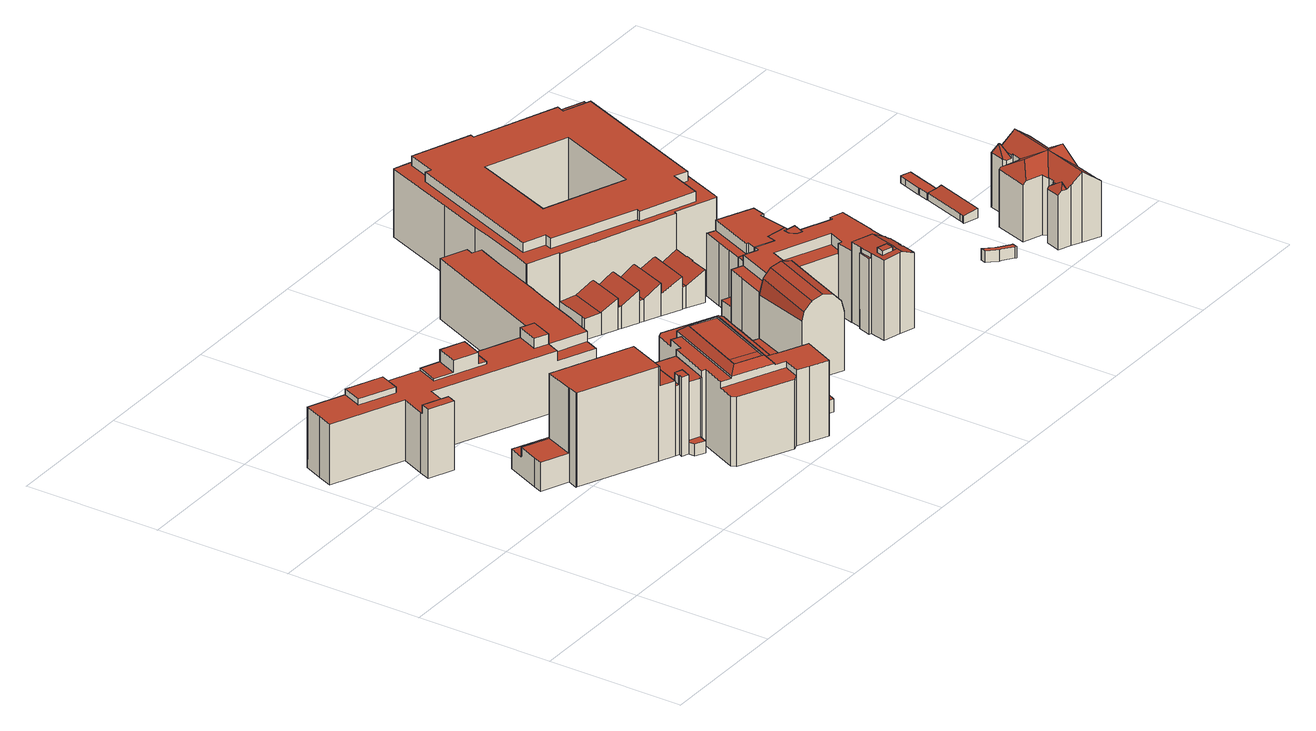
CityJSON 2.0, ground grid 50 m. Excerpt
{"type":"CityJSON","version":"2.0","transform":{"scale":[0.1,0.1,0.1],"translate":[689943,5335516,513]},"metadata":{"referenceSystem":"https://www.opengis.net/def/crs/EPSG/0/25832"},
"CityObjects":{
"building1":{"type":"Building","attributes":{"Gemeindeschluessel":"09162000","HoeheDach":"552.340","HoeheGrund":"517.640","Methode":"2000","NiedrigsteTraufeDesGebaeudes":"524.700","Geometrietyp2DReferenz":"3000","function":"31001_9998","roofType":"1000","measuredHeight":34.7,"storeysAboveGround":9},"geometry":[{"type":"MultiSurface","lod":"2","boundaries":[[[0,1,2,3,4]],[[5,6,7,8,0,4]],[[9,10,11,12,13,14]],[[15,16,17,18]],[[19,20,16,15]],[[14,13,21,22]],[[9,19,15,18,6,5,23,24,25,26,27,28,10]],[[27,29,30,28]],[[21,31,32,22]],[[26,33,29,27]],[[12,11,30,29,33,34,35,36]],[[24,35,34,25]],[[12,36,2,1,37,31,21,13]],[[5,4,3,23]],[[18,17,7,6]],[[0,8,37,1]],[[19,9,14,22,32,20]],[[28,30,11,10]],[[16,20,32,31,37,8,7,17]],[[24,23,3,2,36,35]],[[25,34,33,26]]],"semantics":{"surfaces":[{"type":"RoofSurface"},{"type":"WallSurface"},{"type":"GroundSurface"}],"values":[0,1,1,1,1,0,2,1,1,1,0,1,1,1,1,1,1,1,0,1,1]}}]},
"building2":{"type":"Building","attributes":{"Gemeindeschluessel":"09162000","HoeheDach":"543.844","HoeheGrund":"516.320","Methode":"2000","NiedrigsteTraufeDesGebaeudes":"534.785","Geometrietyp2DReferenz":"3000","function":"31001_9998","roofType":"1000","measuredHeight":27.52},"geometry":[{"type":"MultiSurface","lod":"2","boundaries":[[[38,39,40,41]],[[42,43,44,45]],[[46,47,48,49]],[[50,51,52,53]],[[54,55,56,57,58,59]],[[60,61,47,46]],[[62,63,64,65]],[[66,67,68,69,62,65,70,71,44,43,72,73,74,75,59,58,76,77,78,79,80]],[[81,82,83,84]],[[85,86,61,60]],[[45,44,71,87]],[[79,51,50,80]],[[52,39,38,53]],[[88,89,90,91]],[[92,76,58,57]],[[93,94,76,92]],[[91,90,95,96]],[[97,55,54,98,88,91,96,99,42,45,87,100,101,102,103,104,105,106,107,108,109,110,81,84,111,112,113,114,115,116,117,118,85,60,46,49]],[[119,120,64,63]],[[110,121,82,81]],[[104,122,123,105]],[[97,49,48,94,93,124]],[[113,125,126,114]],[[68,120,119,69]],[[114,126,127,115]],[[109,128,121,110]],[[129,130,131,132]],[[97,124,56,55]],[[99,96,95,133,73,72]],[[54,59,75,98]],[[134,130,129,76]],[[66,80,50,53,38,41,135,136]],[[66,136,137,67]],[[107,138,139,108]],[[103,140,122,104]],[[100,70,65,64,120,68,67,137,141,40,39,52,51,79,78,131,130,134,142,101]],[[77,132,131,78]],[[87,71,70,100]],[[101,142,143,102]],[[135,41,40,141]],[[94,48,47,61,86,144,145,146,127,126,125,147,148,83,82,121,128,139,138,149,123,122,140,143,142,134,76]],[[106,149,138,107]],[[56,124,93,92,57]],[[73,133,150,74]],[[112,147,125,113]],[[76,129,132,77]],[[105,123,149,106]],[[118,144,86,85]],[[108,139,128,109]],[[135,141,137,136]],[[69,119,63,62]],[[90,89,150,133,95]],[[111,148,147,112]],[[99,72,43,42]],[[115,127,146,116]],[[88,98,75,74,150,89]],[[116,146,145,117]],[[84,83,148,111]],[[117,145,144,118]],[[102,143,140,103]]],"semantics":{"surfaces":[{"type":"RoofSurface"},{"type":"WallSurface"},{"type":"GroundSurface"}],"values":[0,1,1,0,1,1,1,0,1,1,1,1,1,1,1,1,1,2,0,1,1,1,1,1,1,1,0,1,1,1,1,1,1,1,1,1,1,1,1,1,0,1,0,1,1,1,1,1,1,0,1,0,1,1,1,1,1,1,1,1]}}]},
"building3":{"type":"Building","attributes":{"Gemeindeschluessel":"09162000","HoeheDach":"546.630","HoeheGrund":"517.530","Methode":"2000","NiedrigsteTraufeDesGebaeudes":"521.766","Geometrietyp2DReferenz":"3000","function":"31001_9998","roofType":"1000","measuredHeight":29.1,"storeysAboveGround":3},"geometry":[{"type":"MultiSurface","lod":"2","boundaries":[[[151,152,153,154]],[[155,156,157,158]],[[159,160,161,162]],[[163,164,165,166]],[[167,168,169,170,163,166,153,152,157,156]],[[171,168,167,172]],[[173,174,175,176,177]],[[175,174,160,159]],[[165,174,173,154,153,166]],[[178,179,158,157,152,151]],[[169,168,171,180]],[[155,158,179,176,175,159,162,180,171,172]],[[180,162,161,181,170,169]],[[165,164,181,161,160,174]],[[170,181,164,163]],[[167,156,155,172]],[[179,178,177,176]],[[178,151,154,173,177]]],"semantics":{"surfaces":[{"type":"WallSurface"},{"type":"RoofSurface"},{"type":"GroundSurface"}],"values":[0,0,0,0,1,0,0,0,0,0,0,2,0,1,0,0,0,1]}}]},
"building4":{"type":"Building","attributes":{"Gemeindeschluessel":"09162000","HoeheDach":"548.820","HoeheGrund":"517.656","Methode":"2000","NiedrigsteTraufeDesGebaeudes":"543.120","Geometrietyp2DReferenz":"3000","function":"31001_9998","roofType":"1000","measuredHeight":31.16,"storeysAboveGround":9},"geometry":[{"type":"MultiSurface","lod":"2","boundaries":[[[182,183,184,185,186,187,188,189,190,191]],[[192,187,186,193]],[[194,195,196,197]],[[198,199,200,201]],[[202,203,204,205]],[[194,206,207,208,209,210]],[[196,211,212,213,214]],[[215,216,217,218]],[[200,199,219,220]],[[221,222,191,190,223,224]],[[200,220,225,226,227,228,222,221,215,218,229,202,205,230,231,232,233,234,201]],[[194,210,235,236,237,189,188,195]],[[206,238,211,239]],[[240,241,209,208]],[[242,192,193,219,199,198,243,244,245,240,208,207]],[[214,213,246,247]],[[218,217,248,229]],[[238,197,247,246,249]],[[225,220,219,193,186,185]],[[244,243,234,233]],[[236,248,217,216,224,223,237]],[[225,185,184,226]],[[212,211,238,249]],[[230,250,251,231]],[[187,192,242,239,195,188]],[[202,229,248,236,235,203]],[[213,212,249,246]],[[182,228,227,183]],[[228,182,191,222]],[[247,197,196,214]],[[221,224,216,215]],[[232,231,251,241,240,245]],[[226,184,183,227]],[[206,239,242,207]],[[239,211,196,195]],[[232,245,244,233]],[[238,206,194,197]],[[223,190,189,237]],[[205,204,250,230]],[[234,243,198,201]],[[209,241,251,250,204,203,235,210]]],"semantics":{"surfaces":[{"type":"RoofSurface"},{"type":"WallSurface"},{"type":"GroundSurface"}],"values":[0,1,0,1,1,1,1,1,1,1,2,1,0,1,0,0,1,1,1,1,0,1,1,1,1,1,0,1,1,1,1,1,1,1,0,1,0,1,1,1,0]}}]},
"building5":{"type":"Building","attributes":{"Gemeindeschluessel":"09162000","HoeheDach":"520.564","HoeheGrund":"517.760","Methode":"2000","NiedrigsteTraufeDesGebaeudes":"518.972","Geometrietyp2DReferenz":"3000","function":"51009_1610","roofType":"1000","measuredHeight":2.8},"geometry":[{"type":"MultiSurface","lod":"2","boundaries":[[[252,253,254,255]],[[256,257,258,259]],[[253,260,261,258,257,254]],[[255,254,257,256]],[[262,261,260,263]],[[263,260,253,252]],[[259,258,261,262]],[[255,256,259,262,263,252]]],"semantics":{"surfaces":[{"type":"WallSurface"},{"type":"RoofSurface"},{"type":"GroundSurface"}],"values":[0,0,1,0,0,0,0,2]}}]},
"building6":{"type":"Building","attributes":{"Gemeindeschluessel":"09162000","HoeheDach":"525.590","HoeheGrund":"517.694","Methode":"2000","NiedrigsteTraufeDesGebaeudes":"522.290","Geometrietyp2DReferenz":"3000","function":"31001_9998","roofType":"3100","measuredHeight":7.9},"geometry":[{"type":"MultiSurface","lod":"2","boundaries":[[[264,265,266,267,268,269,270,271,227]],[[272,273,274,275,276,277,278,279,280,281,282]],[[267,283,276,275,274,268]],[[270,272,282,284,271]],[[285,284,282,281]],[[227,271,284,285]],[[269,268,274,273]],[[266,286,277,276,283,267]],[[286,266,265,264,227,285,281,280,279,278,277]],[[269,273,272,270]]],"semantics":{"surfaces":[{"type":"WallSurface"},{"type":"RoofSurface"},{"type":"GroundSurface"}],"values":[0,0,1,1,0,0,0,0,2,1]}}]},
"building7":{"type":"Building","attributes":{"Gemeindeschluessel":"09162000","HoeheDach":"521.297","HoeheGrund":"517.730","Methode":"2000","NiedrigsteTraufeDesGebaeudes":"521.297","Geometrietyp2DReferenz":"3000","function":"31001_2000","roofType":"1000","measuredHeight":3.57,"storeysAboveGround":1},"geometry":[{"type":"MultiSurface","lod":"2","boundaries":[[[287,288,289,290,291,220]],[[292,293,289,288]],[[220,291,294,200]],[[295,296,297,298]],[[298,297,299,300]],[[301,302,303,304,200,294]],[[303,302,296,295]],[[300,299,293,292]],[[290,289,293,299,297,296,302,301,294,291]],[[300,292,288,287,220,200,304,303,295,298]]],"semantics":{"surfaces":[{"type":"WallSurface"},{"type":"RoofSurface"},{"type":"GroundSurface"}],"values":[0,0,0,0,0,0,0,0,1,2]}}]},
"building8":{"type":"Building","attributes":{"Gemeindeschluessel":"09162000","HoeheDach":"519.784","HoeheGrund":"516.584","Methode":"1000","NiedrigsteTraufeDesGebaeudes":"519.784","Geometrietyp2DReferenz":"3000","function":"31001_2000","roofType":"1000","measuredHeight":3.2,"storeysAboveGround":1},"geometry":[{"type":"MultiSurface","lod":"2","boundaries":[[[305,306,307,308]],[[309,308,307,310]],[[311,306,305,312]],[[310,311,312,309]],[[312,305,308,309]],[[310,307,306,311]]],"semantics":{"surfaces":[{"type":"RoofSurface"},{"type":"WallSurface"},{"type":"GroundSurface"}],"values":[0,1,1,2,1,1]}}]},
"building9":{"type":"Building","attributes":{"Gemeindeschluessel":"09162000","HoeheDach":"525.610","HoeheGrund":"517.427","Methode":"2000","NiedrigsteTraufeDesGebaeudes":"522.027","Geometrietyp2DReferenz":"3000","function":"31001_9998","roofType":"3100","measuredHeight":8.18,"storeysAboveGround":1},"geometry":[{"type":"MultiSurface","lod":"2","boundaries":[[[313,314,315,316]],[[315,317,318,319,320,316]],[[314,321,322,323,317,315]],[[324,320,319,325]],[[324,313,316,320]],[[326,323,322,327]],[[321,328,327,322]],[[323,326,318,317]],[[328,321,314,313,324,325]],[[326,327,328,325,319,318]]],"semantics":{"surfaces":[{"type":"WallSurface"},{"type":"GroundSurface"},{"type":"RoofSurface"}],"values":[0,0,1,2,2,0,0,0,0,2]}}]},
"building10":{"type":"Building","attributes":{"Gemeindeschluessel":"09162000","HoeheDach":"547.940","HoeheGrund":"517.570","Methode":"2000","NiedrigsteTraufeDesGebaeudes":"538.088","Geometrietyp2DReferenz":"3000","function":"31001_9998","roofType":"3900","measuredHeight":30.37,"storeysAboveGround":7},"geometry":[{"type":"MultiSurface","lod":"2","boundaries":[[[329,330,331,332]],[[333,334,335,336]],[[332,331,337,338]],[[339,340,341,342]],[[343,334,333,344,329,332,338,342,341]],[[333,336,345,344]],[[344,345,330,329]],[[340,339,337,331,330,345,336,335,346]],[[339,342,338,337]],[[334,343,346,335]],[[343,341,340,346]]],"semantics":{"surfaces":[{"type":"RoofSurface"},{"type":"WallSurface"},{"type":"GroundSurface"}],"values":[0,0,0,1,1,0,0,1,0,1,2]}}]},
"building11":{"type":"Building","attributes":{"Gemeindeschluessel":"09162000","HoeheDach":"525.460","HoeheGrund":"517.025","Methode":"2000","NiedrigsteTraufeDesGebaeudes":"525.460","Geometrietyp2DReferenz":"3000","function":"31001_3000","roofType":"1000","measuredHeight":8.44,"storeysAboveGround":2},"geometry":[{"type":"MultiSurface","lod":"2","boundaries":[[[347,348,349,350]],[[351,352,348,347]],[[352,353,349,348]],[[347,350,354,351]],[[350,349,353,354]],[[354,353,352,351]]],"semantics":{"surfaces":[{"type":"WallSurface"},{"type":"RoofSurface"},{"type":"GroundSurface"}],"values":[0,0,1,2,0,0]}}]},
"building12":{"type":"Building","attributes":{"name":"Lokalkammer München Landgericht Einheitliches Patentgericht","Gemeindeschluessel":"09162000","HoeheDach":"543.100","HoeheGrund":"516.904","Methode":"2000","NiedrigsteTraufeDesGebaeudes":"539.170","Geometrietyp2DReferenz":"3000","function":"31001_3000","roofType":"1000","measuredHeight":26.2,"storeysAboveGround":7},"geometry":[{"type":"MultiSurface","lod":"2","boundaries":[[[355,356,357,358]],[[359,360,361,362]],[[363,364,365,366]],[[367,368,369,370]],[[371,372,373,374,375,376,377,378]],[[379,380,368,367]],[[381,382,356,355]],[[383,384,385,386]],[[387,388,389,390]],[[391,392,360,359]],[[393,394,395,396]],[[397,398,399,400]],[[379,401,402,364,363,380]],[[386,385,403,404]],[[377,376,405,406]],[[404,403,407,408]],[[409,410,411,412]],[[366,365,413,414]],[[377,406,415,416,378]],[[417,416,415,418]],[[373,395,394,419,391,359,362,374]],[[420,421,422,423]],[[424,425,426,427]],[[428,429,384,383]],[[371,378,416,417]],[[366,414,369,368,380,363]],[[393,400,399,430,419,394]],[[362,361,375,374]],[[396,395,373,372]],[[390,389,382,381]],[[431,432,388,387]],[[409,370,369,414,413,410]],[[393,396,372,371,417,418,401,379,367,370,409,412,431,387,390,381,355,358,424,427,433,420,423,434,428,383,386,404,408,397,400]],[[375,361,360,392,430,399,398,407,403,385,384,429,435,422,421,436,426,425,357,356,382,389,388,432,411,410,413,365,364,402,405,376]],[[412,411,432,431]],[[423,422,435,434]],[[419,430,392,391]],[[433,436,421,420]],[[427,426,436,433]],[[401,418,415,406,405,402]],[[434,435,429,428]],[[358,357,425,424]],[[408,407,398,397]]],"semantics":{"surfaces":[{"type":"WallSurface"},{"type":"RoofSurface"},{"type":"GroundSurface"}],"values":[0,0,0,0,0,0,0,0,0,0,0,0,0,0,0,0,0,0,1,0,1,0,0,0,0,1,0,0,0,0,0,0,2,1,0,0,0,0,0,0,0,0,0]}}]},
"building13":{"type":"Building","attributes":{"Gemeindeschluessel":"09162000","HoeheDach":"548.318","HoeheGrund":"517.002","Methode":"2000","NiedrigsteTraufeDesGebaeudes":"544.006","Geometrietyp2DReferenz":"3000","function":"31001_9998","roofType":"1000","measuredHeight":31.32,"storeysAboveGround":7},"geometry":[{"type":"MultiSurface","lod":"2","boundaries":[[[437,438,439,440]],[[440,439,441,442]],[[443,444,445,446,447]],[[448,449,450,451,452,453,454,455,456,457,458,459,460,461,462]],[[463,450,449,464]],[[465,458,457,466]],[[467,468,448,462,469]],[[470,471,472,473]],[[447,446,474,475]],[[476,477,478,479]],[[480,453,452,481]],[[482,454,453,480]],[[466,457,456,483]],[[467,469,476,479]],[[464,449,448,468]],[[470,478,477,484,485,471]],[[485,484,486,487]],[[488,489,475,474,490]],[[488,490,445,444]],[[489,461,460,443,447,475]],[[491,492,438,437]],[[491,473,472,487,486,492]],[[488,444,443,460,459,441,439,438,492,486,484,477,476,469,462,461,489]],[[474,446,445,490]],[[493,451,450,463]],[[485,487,472,471]],[[467,479,478,470,473,491,437,440,442,465,466,483,494,482,480,481,493,463,464,468]],[[465,442,441,459,458]],[[494,455,454,482]],[[483,456,455,494]],[[481,452,451,493]]],"semantics":{"surfaces":[{"type":"WallSurface"},{"type":"RoofSurface"},{"type":"GroundSurface"}],"values":[0,0,0,1,0,0,0,0,0,0,0,0,0,0,0,0,0,0,0,1,0,0,1,1,0,1,2,0,0,0,0]}}]},
"building14":{"type":"Building","attributes":{"Gemeindeschluessel":"09162000","HoeheDach":"543.058","HoeheGrund":"516.040","Methode":"2000","NiedrigsteTraufeDesGebaeudes":"539.240","Geometrietyp2DReferenz":"3000","function":"31001_3000","roofType":"1000","measuredHeight":27.02,"storeysAboveGround":6},"geometry":[{"type":"MultiSurface","lod":"2","boundaries":[[[495,496,497,498,499,500]],[[501,502,503,504]],[[504,503,505,506]],[[507,508,509,510]],[[500,499,511,512]],[[498,513,505,503,502,511,499]],[[514,411,410,515]],[[516,517,508,507]],[[518,519,517,516]],[[506,505,513,520,521,522]],[[515,410,523,524]],[[510,509,432,525]],[[512,511,502,501]],[[506,522,518,516,507,510,525,514,515,524,495,500,512,501,504]],[[522,521,519,518]],[[525,432,411,514]],[[498,497,520,513]],[[524,523,496,495]],[[410,411,432,509,508,517,519,521,520,497,496,523]]],"semantics":{"surfaces":[{"type":"WallSurface"},{"type":"RoofSurface"},{"type":"GroundSurface"}],"values":[0,0,0,0,0,1,0,0,0,0,0,0,0,2,0,0,0,0,1]}}]},
"building15":{"type":"Building","attributes":{"Gemeindeschluessel":"09162000","HoeheDach":"542.980","HoeheGrund":"517.100","Methode":"2000","NiedrigsteTraufeDesGebaeudes":"542.980","Geometrietyp2DReferenz":"3000","function":"51009_1610","roofType":"1000","measuredHeight":25.88},"geometry":[{"type":"MultiSurface","lod":"2","boundaries":[[[526,527,528,529]],[[530,531,532,533,534,535]],[[536,537,538,539]],[[540,527,526,541,539,538]],[[542,530,535,543,544,545]],[[529,528,533,532]],[[546,545,544,547,537,536]],[[547,544,543,535,534,533,528,527,540,538,537]],[[532,531,530,542,545,546,536,539,541,526,529]]],"semantics":{"surfaces":[{"type":"WallSurface"},{"type":"RoofSurface"},{"type":"GroundSurface"}],"values":[0,0,0,0,0,0,0,1,2]}}]},
"building16":{"type":"Building","attributes":{"Gemeindeschluessel":"09162000","HoeheDach":"542.700","HoeheGrund":"513.850","Methode":"2000","NiedrigsteTraufeDesGebaeudes":"520.060","Geometrietyp2DReferenz":"3000","function":"31001_2000","roofType":"1000","measuredHeight":28.85,"storeysAboveGround":7},"geometry":[{"type":"MultiSurface","lod":"2","boundaries":[[[548,549,550,551]],[[552,553,554,555]],[[556,557,558,559]],[[560,561,562,563,564,565,566,567,568,569,570,571,572,573,574,575,576,577,578,579,580,581,582,583,584,585]],[[586,587,588,589,590,591,592,573,572,593]],[[594,595,596,597]],[[598,599,600,601]],[[602,603,604,605]],[[606,607,608,609]],[[597,596,549,548]],[[610,570,569,611]],[[612,613,614,615,616,617]],[[618,619,620,621]],[[571,570,610,622]],[[623,624,625,626]],[[627,609,608,628,629,630,631]],[[632,633,634,635]],[[630,629,565,564,636]],[[637,638,639,640]],[[641,631,630,636,642,643,644]],[[645,585,584,646,647,648,649]],[[650,651,652,653]],[[654,590,589,655]],[[605,604,656,657]],[[573,592,658,659,660,661,574]],[[647,646,662,663]],[[658,592,591,664]],[[665,587,586,666]],[[617,616,645,649]],[[644,643,614,613]],[[657,656,667,668]],[[669,670,671,672]],[[673,674,675,676,677,678,660,659,658,664,679,669,672,680,681,665,666,682,683,684,685,686,687,606,609,627,631,641,644,613,612,617,649,648,647,663,688,689,690,602,605,657,668,691,556,559,632,635],[692,650,653,693]],[[555,554,638,637]],[[694,557,556,691,668,667]],[[681,588,587,665]],[[687,686,695,696,607,606]],[[693,697,698,692]],[[601,600,624,623]],[[615,560,585,645,616]],[[653,652,697,693]],[[674,699,700,675]],[[678,701,661,660]],[[590,654,670,669,679,664,591]],[[671,670,654,655]],[[695,702,568,567,696]],[[640,639,703,704]],[[566,565,629,628]],[[682,666,586,593,705,683]],[[551,550,553,552]],[[559,558,633,632]],[[685,684,683,705,622,610,611,702,695,686]],[[626,625,619,618]],[[674,673,635,634,706,699]],[[608,607,696,567,566,628]],[[662,646,584,583,582,581,580,579,578,577,576,575,574,661,701,707,708,700,699,706,634,633,558,557,694,667,656,604,603,709,710,711],[704,598,601,623,626,618,621,712,594,597,548,551,552,555,637,640]],[[677,707,701,678]],[[704,703,599,598]],[[614,643,562,561,560,615]],[[569,568,702,611]],[[705,593,572,571,622]],[[712,713,595,594]],[[692,698,651,650]],[[563,562,643,642]],[[621,620,713,712]],[[680,672,671,655,589,588,681]],[[638,554,553,550,549,596,595,713,620,619,625,624,600,599,703,639],[651,698,697,652]],[[711,710,709,603,602,690,689,688]],[[677,676,675,700,708,707]],[[663,662,711,688]],[[636,564,563,642]]],"semantics":{"surfaces":[{"type":"WallSurface"},{"type":"RoofSurface"},{"type":"GroundSurface"}],"values":[0,0,0,0,1,0,0,0,0,0,1,0,0,0,0,0,0,1,0,0,0,0,0,0,0,0,0,0,0,0,0,0,2,0,0,0,0,0,0,1,0,0,0,0,1,1,0,0,0,0,0,0,0,0,1,1,0,0,1,0,1,0,0,0,0,0,1,0,0,0,1]}}]},
"building17":{"type":"Building","attributes":{"Gemeindeschluessel":"09162000","HoeheDach":"520.790","HoeheGrund":"516.615","Methode":"2000","NiedrigsteTraufeDesGebaeudes":"520.790","Geometrietyp2DReferenz":"3000","function":"31001_2000","roofType":"1000","measuredHeight":4.17},"geometry":[{"type":"MultiSurface","lod":"2","boundaries":[[[714,715,716,717,718,719]],[[720,721,722,723]],[[717,716,724,725,726,727,728,722,721,729,718]],[[723,722,728,730]],[[719,718,729,731]],[[731,729,721,720]],[[732,733,725,724,716,715]],[[730,728,727,734]],[[734,735,733,732,715,714,719,731,720,723,730]],[[735,734,727,726,725,733]]],"semantics":{"surfaces":[{"type":"WallSurface"},{"type":"RoofSurface"},{"type":"GroundSurface"}],"values":[0,0,1,0,0,0,0,0,2,0]}}]},
"building18":{"type":"Building","attributes":{"Gemeindeschluessel":"09162000","HoeheDach":"542.630","HoeheGrund":"516.775","Methode":"1000","NiedrigsteTraufeDesGebaeudes":"519.600","Geometrietyp2DReferenz":"3000","function":"31001_9998","roofType":"3200","measuredHeight":25.86,"storeysAboveGround":5},"geometry":[{"type":"MultiSurface","lod":"2","boundaries":[[[736,737,738]],[[739,740,741,742,743,744,745,746,747,748]],[[744,749,750,751,745]],[[752,753,754,755]],[[750,749,756,757,758]],[[739,759,760,740]],[[761,762,763,764]],[[765,766,744]],[[767,768,769,737,736,770]],[[771,772,773,774,764,763]],[[752,775,776,777,778,779,753]],[[772,771,780,781,782,783,784,785,786,787,788,789,790,791,792,793,794,795,796,768,767,797,775,752,755,798]],[[799,773,772,798]],[[781,780,762,761,800,801]],[[785,742,741,786]],[[793,758,757,794]],[[787,786,741,740,760,802,803]],[[804,743,742,785,784]],[[805,806,783,782]],[[770,736,738,778,777,807]],[[802,759,808,809,803]],[[797,810,776,775]],[[744,811,812,756,749]],[[811,813,796,795,812]],[[799,814,744,815,774,773]],[[760,759,802]],[[771,763,762,780]],[[739,748,816]],[[804,806,805,801,800,765,744,743]],[[807,777,776,810]],[[787,803,809,788]],[[759,739,816,817,808]],[[814,754,753,779,738,737,769,813,811,744]],[[789,788,809,808,817]],[[813,769,768,796]],[[795,794,757,756,812]],[[746,791,790,747]],[[779,778,738]],[[751,792,791,746,745]],[[790,789,817,816,748,747]],[[766,815,744]],[[797,767,770,807,810]],[[781,801,805,782]],[[793,792,751,750,758]],[[783,806,804,784]],[[800,761,764,774,815,766,765]],[[798,755,754,814,799]]],"semantics":{"surfaces":[{"type":"WallSurface"},{"type":"RoofSurface"},{"type":"GroundSurface"}],"values":[0,1,1,0,1,0,1,1,0,0,0,2,0,0,0,0,0,0,0,1,1,0,1,0,1,1,0,0,1,1,0,1,1,0,0,0,0,0,0,0,1,0,0,0,0,0,0]}}]},
"building19":{"type":"Building","attributes":{"Gemeindeschluessel":"09162000","HoeheDach":"520.372","HoeheGrund":"516.890","Methode":"1000","NiedrigsteTraufeDesGebaeudes":"519.548","Geometrietyp2DReferenz":"3000","function":"51009_1610","roofType":"1000","measuredHeight":3.48},"geometry":[{"type":"MultiSurface","lod":"2","boundaries":[[[818,819,820,821]],[[822,823,820,819,824,825,826]],[[827,828,829,818,821,830,831]],[[829,824,819,818]],[[827,826,825,828]],[[831,822,826,827]],[[830,823,822,831]],[[828,825,824,829]],[[821,820,823,830]]],"semantics":{"surfaces":[{"type":"WallSurface"},{"type":"RoofSurface"},{"type":"GroundSurface"}],"values":[0,1,2,0,0,0,0,0,0]}}]},
"building20":{"type":"Building","attributes":{"Gemeindeschluessel":"09162000","HoeheDach":"519.631","HoeheGrund":"516.990","Methode":"1000","NiedrigsteTraufeDesGebaeudes":"519.631","Geometrietyp2DReferenz":"3000","function":"31001_2000","roofType":"1000","measuredHeight":2.64},"geometry":[{"type":"MultiSurface","lod":"2","boundaries":[[[832,833,834,835]],[[836,837,838,839,832,835,840,841,842,843]],[[840,844,845,841]],[[843,819,846,836]],[[819,847,845,844,834,833,848,849,850,846]],[[839,848,833,832]],[[838,849,848,839]],[[842,847,819,843]],[[835,834,844,840]],[[837,850,849,838]],[[836,846,850,837]],[[841,845,847,842]]],"semantics":{"surfaces":[{"type":"WallSurface"},{"type":"GroundSurface"},{"type":"RoofSurface"}],"values":[0,1,0,0,2,0,0,0,0,0,0,0]}}]}
},
"vertices":[
[425,542,153],[469,646,153],[374,689,153],[341,616,153],[327,585,153],[327,585,46],[427,541,46],[427,541,393],[425,542,393],[753,353,46],[815,500,46],[815,500,117],[812,494,117],[812,494,321],[753,353,321],[414,504,46],[414,504,393],[411,505,393],[411,505,46],[694,379,46],[694,379,393],[760,517,321],[700,377,321],[341,616,46],[398,742,46],[519,688,46],[743,587,46],[798,563,46],[835,546,46],[798,563,117],[835,546,117],[760,517,393],[700,377,393],[743,587,117],[519,688,117],[398,742,117],[374,689,117],[469,646,393],
[575,988,308],[608,1062,308],[522,1099,308],[489,1025,308],[270,1064,33],[270,1064,256],[8,1178,256],[8,1178,33],[961,840,33],[961,840,256],[957,832,256],[957,832,33],[603,975,265],[636,1050,265],[608,1062,265],[575,988,265],[362,1025,33],[932,774,33],[932,774,218],[797,834,218],[797,834,256],[362,1025,256],[968,857,33],[968,857,256],[162,1171,256],[162,1171,277],[193,1242,277],[193,1242,256],[421,1055,256],[453,1129,256],[323,1185,256],[292,1114,256],[61,1299,256],[32,1232,256],[233,980,256],[230,973,256],[321,933,256],[324,940,256],[818,881,256],[769,903,256],[802,978,256],[636,1050,256],[603,975,256],[1052,1052,33],[1052,1052,256],[1044,1032,256],[1044,1032,33],[976,874,33],[976,874,256],[32,1232,33],[313,915,33],[313,915,287],[307,901,287],[307,901,33],[818,881,218],[953,822,218],[953,822,256],[216,940,287],[216,940,33],[950,815,33],[324,940,33],[233,980,33],[61,1299,33],[852,957,33],[1078,1468,33],[1173,1428,33],[1163,1403,33],[1164,1403,33],[1196,1388,33],[1191,1377,33],[1149,1281,33],[1080,1114,33],[1076,1105,33],[1033,1008,33],[1028,996,33],[1020,977,33],[1016,966,33],[1008,946,33],[1002,934,33],[993,913,33],[987,898,33],[292,1114,277],[323,1185,277],[1076,1105,256],[1163,1403,256],[1164,1403,256],[950,815,218],[1020,977,256],[1016,966,256],[1008,946,256],[1080,1114,256],[818,881,293],[851,957,293],[802,978,293],[769,903,293],[230,973,287],[851,957,256],[489,1025,264],[421,1055,264],[453,1129,264],[1191,1377,256],[1149,1281,256],[1173,1428,256],[522,1099,264],[852,957,256],[1078,1468,256],[987,898,256],[993,913,256],[1002,934,256],[1028,996,256],[1033,1008,256],[1196,1388,256],[321,933,287],
[839,315,88],[839,315,302],[792,336,302],[792,336,88],[847,314,45],[847,314,302],[840,318,302],[840,318,45],[762,335,45],[762,335,336],[768,347,336],[768,347,45],[777,371,302],[777,371,336],[804,360,336],[804,360,302],[913,457,302],[815,500,302],[753,353,302],[766,348,302],[815,500,45],[913,457,45],[787,324,88],[787,324,336],[787,324,45],[789,302,45],[789,302,88],[823,284,88],[823,284,45],[753,353,45],[766,348,336],
[1126,14,326],[1179,126,326],[1113,157,326],[1069,178,326],[1069,180,326],[1032,197,326],[1006,141,326],[1045,123,326],[1018,66,326],[1060,45,326],[1032,197,301],[1069,180,301],[860,209,332],[1006,141,332],[992,175,358],[894,221,358],[1206,470,301],[1175,405,301],[1175,405,47],[1206,470,47],[861,308,47],[861,308,326],[847,314,326],[847,314,47],[1004,515,332],[1004,515,301],[992,489,301],[992,489,326],[860,209,326],[1113,433,358],[1113,433,354],[1007,208,354],[992,175,354],[998,59,47],[998,59,303],[803,151,303],[803,151,47],[1162,376,301],[1162,376,47],[1016,66,47],[1060,45,47],[1018,66,303],[1016,66,303],[1069,178,47],[1113,157,47],[1179,126,47],[1126,14,47],[796,170,47],[913,457,47],[929,450,47],[987,571,47],[1008,579,47],[1202,488,47],[822,226,326],[822,226,303],[1045,123,303],[1016,478,358],[1150,447,332],[956,506,301],[956,506,326],[1150,447,301],[1202,488,301],[1008,579,301],[987,571,301],[910,254,354],[894,221,354],[796,170,303],[1016,478,354],[913,457,326],[929,450,326],
[1220,208,48],[1220,208,76],[1153,239,76],[1153,239,48],[1208,355,48],[1208,355,61],[1213,367,60],[1213,367,48],[1270,313,63],[1279,334,60],[1279,334,48],[1270,313,48],
[1205,114,47],[1231,101,47],[1262,87,47],[1262,87,94],[1231,101,94],[1231,101,93],[1205,114,126],[1179,126,93],[1295,301,126],[1322,289,93],[1322,289,94],[1357,272,94],[1359,271,94],[1359,271,47],[1357,272,47],[1322,289,47],[1295,301,47],[1270,313,47],[1270,313,93],[1326,209,94],[1220,208,95],[1220,208,47],[1326,209,47],
[1202,358,47],[1208,355,47],[1208,355,83],[1202,358,83],[1162,376,83],[1213,367,47],[1213,367,83],[1175,405,83],[1234,425,47],[1234,425,83],[1305,395,83],[1305,395,47],[1279,334,83],[1279,334,47],[1214,386,83],[1215,386,83],[1215,386,47],[1214,386,47],
[1141,1103,68],[1148,1119,68],[1105,1139,68],[1098,1122,68],[1098,1122,36],[1105,1139,36],[1148,1119,36],[1141,1103,36],
[1359,271,91],[1359,271,44],[1456,500,44],[1456,500,91],[1367,538,44],[1367,538,93],[1393,527,126],[1421,515,91],[1270,313,44],[1279,334,44],[1305,395,44],[1324,288,91],[1297,300,126],[1305,395,91],[1279,334,90],[1270,313,90],
[1429,239,349],[1532,467,349],[1495,483,338],[1393,255,338],[1491,210,306],[1500,205,265],[1604,435,265],[1594,439,306],[1469,494,306],[1366,268,306],[1456,500,251],[1456,500,46],[1359,271,46],[1359,271,273],[1500,205,46],[1464,222,338],[1568,451,338],[1604,435,46],
[1523,652,40],[1523,652,125],[1544,701,125],[1544,701,40],[1579,628,40],[1579,628,125],[1600,677,125],[1600,677,40],
[1775,567,39],[1775,567,301],[1795,559,301],[1795,559,39],[1833,476,262],[1833,476,301],[1631,562,301],[1631,562,262],[1579,629,263],[1579,629,301],[1619,612,301],[1619,612,263],[1637,662,39],[1637,662,263],[1625,632,263],[1625,632,39],[1456,500,39],[1604,435,39],[1604,435,262],[1580,446,262],[1580,446,301],[1498,481,301],[1498,481,262],[1456,500,262],[1600,677,39],[1600,677,263],[1763,591,39],[1763,591,301],[1909,320,39],[1909,320,301],[1907,314,301],[1907,314,39],[1782,608,39],[1782,608,301],[1767,611,301],[1767,611,39],[1807,418,262],[1807,418,301],[1796,425,39],[1796,425,262],[1630,496,262],[1630,496,39],[1894,310,39],[1894,310,301],[1777,361,301],[1777,361,39],[1579,628,39],[1579,628,301],[1909,314,301],[1909,314,39],[1565,634,301],[1565,634,262],[1906,305,301],[1906,305,39],[1698,601,39],[1698,601,301],[1707,634,301],[1707,634,39],[1627,631,301],[1627,631,263],[1523,652,262],[1498,595,262],[1498,595,39],[1523,652,39],[1795,423,262],[1966,520,39],[1966,520,301],[1928,384,301],[1928,384,39],[1801,572,39],[1801,572,301],[1911,524,301],[1911,524,39],[1924,378,39],[1924,378,301],[1795,423,301],[1784,620,39],[1784,620,301],[1917,536,39],[1926,384,39],[1926,384,301],[1917,536,301],
[1766,320,40],[1766,320,335],[1776,357,335],[1776,357,40],[1777,361,335],[1777,361,40],[1816,242,339],[1766,256,336],[1766,256,353],[1805,245,353],[1805,245,339],[1857,174,315],[1861,187,315],[1869,185,310],[1882,233,310],[1874,235,315],[1877,247,315],[1886,245,310],[1898,293,310],[1890,295,315],[1892,306,315],[1894,310,314],[1849,330,339],[1825,240,339],[1817,213,339],[1811,189,339],[1869,185,40],[1861,187,40],[1894,310,40],[1892,306,40],[1802,192,40],[1857,174,40],[1802,192,339],[1743,270,40],[1743,270,318],[1756,316,318],[1756,316,40],[1798,218,353],[1798,218,339],[1736,209,335],[1751,268,335],[1751,268,40],[1736,209,40],[1877,247,40],[1874,235,40],[1886,245,40],[1890,295,40],[1750,268,335],[1750,268,318],[1763,314,335],[1763,314,318],[1759,229,336],[1809,215,339],[1759,229,353],[1764,313,40],[1764,313,335],[1882,233,40],[1898,293,40],
[1637,662,30],[1637,662,301],[1631,664,301],[1631,664,262],[1600,677,262],[1600,677,30],[1644,780,30],[1644,780,262],[1672,845,262],[1672,845,30],[1696,833,262],[1696,833,30],[1804,719,30],[1804,719,301],[1795,674,301],[1795,674,30],[1621,725,262],[1621,725,30],[1702,830,262],[1707,634,30],[1698,601,30],[1805,726,30],[1805,726,301],[1818,724,30],[1818,724,301],[1702,830,301],[1832,771,301],[1832,771,30],[1625,632,301],[1625,632,30],[1784,620,30],
[1782,608,41],[1782,608,300],[1813,602,300],[1813,602,41],[1795,559,41],[1795,560,41],[1801,572,41],[1801,572,300],[1795,560,300],[1795,559,300],[1763,591,41],[1763,591,300],[1767,611,300],[1767,611,41],[1772,610,300],[1772,610,41],[1792,560,41],[1792,560,300],[1775,567,300],[1775,567,41],[1763,590,41],[1763,590,300],
[1822,986,261],[1822,986,297],[1619,1066,297],[1619,1066,261],[1624,1079,261],[1624,1079,297],[1319,1205,297],[1319,1205,261],[1733,1796,9],[1733,1796,261],[1806,1768,261],[1806,1768,9],[1361,1138,90],[1392,1126,107],[1423,1114,124],[1423,1114,90],[1432,1111,90],[1495,1086,129],[1495,1086,90],[1511,1080,90],[1572,1056,129],[1572,1056,90],[1647,1027,129],[1647,1027,90],[1660,1022,90],[1725,996,128],[1725,996,261],[1660,1022,261],[1647,1027,261],[1572,1056,261],[1511,1080,261],[1495,1086,261],[1432,1111,261],[1423,1114,261],[1392,1126,261],[1361,1138,261],[1306,1160,261],[1306,1160,87],[1604,877,90],[1667,847,129],[1692,913,128],[1694,912,129],[1706,942,129],[1704,943,128],[1725,995,128],[1603,877,90],[1914,1078,261],[1914,1078,297],[1866,1098,297],[1866,1098,261],[1470,1763,261],[1470,1763,297],[1510,1864,297],[1510,1864,261],[1299,1482,9],[1299,1482,261],[1359,1637,261],[1359,1637,9],[1457,943,9],[1457,943,90],[1445,949,90],[1445,949,9],[1590,883,129],[1517,916,90],[1311,1010,9],[1312,1009,9],[1312,1009,91],[1311,1010,90],[1257,1034,87],[1257,1034,9],[2025,1648,261],[2025,1648,297],[2014,1621,297],[2014,1621,261],[1590,883,90],[1724,1780,261],[1724,1780,297],[1719,1767,297],[1719,1767,261],[1442,950,9],[1442,950,90],[1442,950,129],[1383,977,91],[1383,977,9],[2149,1633,9],[2149,1633,261],[2151,1631,261],[2151,1631,9],[1380,978,90],[1329,1231,261],[1329,1231,297],[1248,1263,297],[1248,1263,261],[1380,978,9],[1371,982,90],[1371,982,124],[1371,982,9],[1263,1050,87],[1310,1168,261],[1310,1168,9],[1306,1160,9],[1263,1050,9],[1463,1331,9],[1463,1331,297],[1764,1213,297],[1764,1213,9],[1706,942,71],[1694,912,71],[1462,1900,261],[1462,1900,9],[1725,995,9],[1725,996,9],[1728,1004,9],[1728,1004,261],[1196,1213,261],[1196,1213,9],[1704,943,9],[1667,847,9],[1604,877,9],[1464,1901,261],[1464,1901,9],[1722,936,9],[1722,936,71],[1710,906,71],[1710,906,9],[2129,1576,9],[2016,1287,9],[1988,1214,9],[1888,960,9],[1883,946,9],[1880,945,9],[1706,942,9],[1694,912,9],[1692,913,9],[1603,877,9],[1592,882,9],[1590,883,9],[1517,916,9],[1516,917,9],[1458,943,9],[1194,1216,9],[1218,1275,9],[1278,1429,9],[1517,1881,9],[1581,1632,9],[1882,1514,9],[1517,1881,261],[1516,917,129],[1458,943,90],[1882,1514,297],[1581,1632,297],[2016,1287,261],[1988,1214,261],[1880,945,261],[1517,916,129],[1449,1772,297],[1449,1772,261],[1592,882,90],[2129,1576,261],[1883,946,261],[1888,960,261],[1278,1429,261],[1218,1275,261],[1194,1216,261],[2113,1582,261],[2113,1582,297],
[2357,193,36],[2363,187,36],[2363,187,78],[2357,193,78],[2332,220,78],[2332,220,36],[2369,206,36],[2369,206,78],[2413,173,78],[2413,173,36],[2371,182,78],[2407,156,78],[2411,153,78],[2412,152,78],[2417,170,78],[2338,238,78],[2417,170,36],[2338,238,36],[2371,182,36],[2407,156,36],[2412,152,36],[2411,153,36],
[2640,323,237],[2640,323,248],[2648,347,248],[2570,107,248],[2553,55,248],[2569,49,262],[2605,32,293],[2609,31,296],[2663,199,296],[2584,146,249],[2585,144,250],[2576,120,250],[2574,120,248],[2573,228,296],[2514,184,259],[2576,163,258],[2668,378,38],[2668,378,256],[2710,364,291],[2710,364,38],[2549,302,256],[2541,305,249],[2503,188,249],[2561,80,267],[2553,55,250],[2691,91,66],[2697,90,66],[2756,269,66],[2750,273,66],[2697,108,248],[2720,181,296],[2620,329,38],[2644,321,38],[2644,321,252],[2620,329,237],[2756,269,38],[2750,273,38],[2750,273,249],[2750,273,248],[2632,395,38],[2632,395,239],[2657,383,264],[2659,382,264],[2659,382,248],[2697,90,38],[2690,92,38],[2666,15,38],[2673,11,38],[2670,1,38],[2605,32,38],[2569,49,38],[2524,67,38],[2541,120,38],[2554,120,38],[2576,120,38],[2585,144,38],[2576,163,38],[2503,188,38],[2541,305,38],[2616,280,38],[2632,287,38],[2615,340,38],[2773,343,38],[2773,343,248],[2691,91,248],[2690,92,250],[2536,62,251],[2524,67,239],[2670,1,243],[2666,15,249],[2673,11,243],[2615,339,240],[2548,120,244],[2541,120,238],[2615,340,240],[2631,286,250],[2616,280,256],[2632,287,252],[2716,362,296],[2744,253,248],[2574,120,239],[2554,120,243],
[2555,588,39],[2555,588,66],[2591,575,71],[2591,575,39],[2549,392,74],[2608,570,74],[2503,431,65],[2498,416,66],[2496,410,66],[2496,410,39],[2498,416,39],[2503,431,39],[2608,570,39],[2549,392,39],
[2597,719,40],[2597,719,66],[2599,718,66],[2599,718,40],[2553,588,40],[2566,627,40],[2567,631,40],[2589,695,40],[2635,706,40],[2606,618,40],[2591,575,40],[2555,588,40],[2635,706,66],[2606,618,66],[2553,588,66],[2591,575,66],[2589,695,66],[2567,631,66],[2566,627,66]
]}
